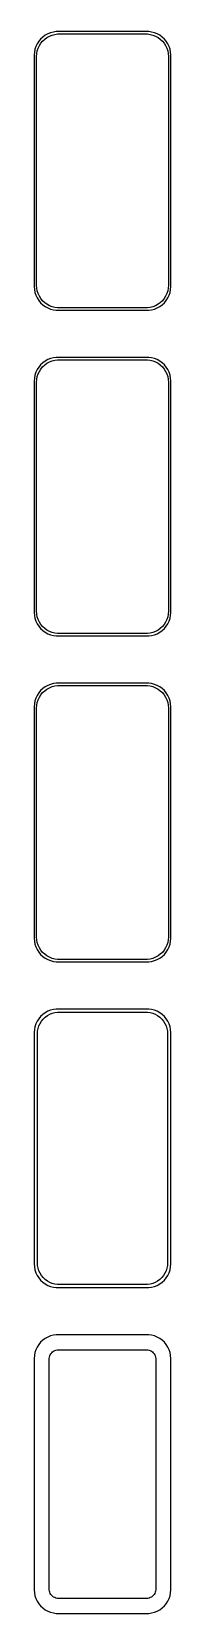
# Model space of a CAD drawing. Header units: metres. Extents: x -14 to 14, y 316 to 650.
import ezdxf

# ---------------------------------------------------------------- set-up
doc = ezdxf.new("R2010")
doc.units = ezdxf.units.M

msp = doc.modelspace()

# ---------------------------------------------------------------- linework, layer by layer
for p, q in [((-11.6289, 650.024), (-12.1791, 649.722)), ((-11.0451, 650.255), (-11.6289, 650.024)), ((-10.4369, 650.411), (-11.0451, 650.255)), ((-10.7178, 649.768), (-10.1401, 649.916)), ((-9.81395, 650.49), (-10.4369, 650.411)), ((-10.1401, 649.916), (-9.54825, 649.991)), ((9.81395, 650.49), (-9.81395, 650.49)), ((-9.54825, 649.991), (9.54825, 649.991)), ((9.54825, 649.991), (10.1401, 649.916)), ((10.4369, 650.411), (9.81395, 650.49)), ((10.1401, 649.916), (10.7178, 649.768)), ((11.0451, 650.255), (10.4369, 650.411)), ((11.6289, 650.024), (11.0451, 650.255)), ((12.1791, 649.722), (11.6289, 650.024)), ((-14.3429, 646.743), (-14.4606, 646.127)), ((-14.1489, 647.341), (-14.3429, 646.743)), ((-13.8815, 647.909), (-14.1489, 647.341)), ((-13.5451, 648.439), (-13.8815, 647.909)), ((-13.8508, 646.431), (-13.6664, 646.999)), ((-13.6664, 646.999), (-13.4124, 647.538)), ((-13.1448, 648.923), (-13.5451, 648.439)), ((-13.4124, 647.538), (-13.0928, 648.042)), ((-12.6871, 649.353), (-13.1448, 648.923)), ((-13.0928, 648.042), (-12.7126, 648.502)), ((-12.7126, 648.502), (-12.2778, 648.91)), ((-12.1791, 649.722), (-12.6871, 649.353)), ((-12.2778, 648.91), (-11.7952, 649.261)), ((-11.7952, 649.261), (-11.2724, 649.548)), ((-11.2724, 649.548), (-10.7178, 649.768)), ((10.7178, 649.768), (11.2724, 649.548)), ((11.2724, 649.548), (11.7952, 649.261)), ((11.7952, 649.261), (12.2778, 648.91)), ((12.6871, 649.353), (12.1791, 649.722)), ((12.2778, 648.91), (12.7126, 648.502)), ((13.1448, 648.923), (12.6871, 649.353)), ((12.7126, 648.502), (13.0928, 648.042)), ((13.0928, 648.042), (13.4124, 647.538)), ((13.5451, 648.439), (13.1448, 648.923)), ((13.4124, 647.538), (13.6664, 646.999)), ((13.8815, 647.909), (13.5451, 648.439)), ((13.6664, 646.999), (13.8508, 646.431)), ((14.1489, 647.341), (13.8815, 647.909)), ((14.3429, 646.743), (14.1489, 647.341)), ((14.4606, 646.127), (14.3429, 646.743)), ((-14.4606, 646.127), (-14.5, 645.5)), ((-14.5, 645.5), (-14.5, 596.5)), ((-14, 645.25), (-13.9625, 645.845)), ((-14, 596.75), (-14, 645.25)), ((-13.9625, 645.845), (-13.8508, 646.431)), ((13.8508, 646.431), (13.9625, 645.845)), ((13.9625, 645.845), (14, 645.25)), ((14, 645.25), (14, 596.75)), ((14.5, 645.5), (14.4606, 646.127)), ((14.5, 596.5), (14.5, 645.5)), ((-14.5, 596.5), (-14.4606, 595.873)), ((-13.9625, 596.155), (-14, 596.75)), ((14, 596.75), (13.9625, 596.155)), ((14.4606, 595.873), (14.5, 596.5)), ((-14.4606, 595.873), (-14.3429, 595.257)), ((-14.3429, 595.257), (-14.1489, 594.659)), ((-14.1489, 594.659), (-13.8815, 594.091)), ((-13.8508, 595.569), (-13.9625, 596.155)), ((-13.8815, 594.091), (-13.5451, 593.561)), ((-13.6664, 595.001), (-13.8508, 595.569)), ((-13.4124, 594.462), (-13.6664, 595.001)), ((-13.5451, 593.561), (-13.1448, 593.077)), ((-13.0928, 593.958), (-13.4124, 594.462)), ((-13.1448, 593.077), (-12.6871, 592.647)), ((-12.7126, 593.498), (-13.0928, 593.958)), ((-12.2778, 593.09), (-12.7126, 593.498)), ((-11.7952, 592.739), (-12.2778, 593.09)), ((12.2778, 593.09), (11.7952, 592.739)), ((12.7126, 593.498), (12.2778, 593.09)), ((12.6871, 592.647), (13.1448, 593.077)), ((13.0928, 593.958), (12.7126, 593.498)), ((13.4124, 594.462), (13.0928, 593.958)), ((13.1448, 593.077), (13.5451, 593.561)), ((13.6664, 595.001), (13.4124, 594.462)), ((13.5451, 593.561), (13.8815, 594.091)), ((13.8508, 595.569), (13.6664, 595.001)), ((13.9625, 596.155), (13.8508, 595.569)), ((13.8815, 594.091), (14.1489, 594.659)), ((14.1489, 594.659), (14.3429, 595.257)), ((14.3429, 595.257), (14.4606, 595.873)), ((-12.6871, 592.647), (-12.1791, 592.278)), ((-12.1791, 592.278), (-11.6289, 591.976)), ((-11.2724, 592.452), (-11.7952, 592.739)), ((-11.6289, 591.976), (-11.0451, 591.745)), ((-10.7178, 592.232), (-11.2724, 592.452)), ((-11.0451, 591.745), (-10.4369, 591.589)), ((-10.1401, 592.084), (-10.7178, 592.232)), ((-10.4369, 591.589), (-9.81395, 591.51)), ((-9.54825, 592.009), (-10.1401, 592.084)), ((-9.81395, 591.51), (9.81395, 591.51)), ((9.54825, 592.009), (-9.54825, 592.009)), ((10.1401, 592.084), (9.54825, 592.009)), ((9.81395, 591.51), (10.4369, 591.589)), ((10.7178, 592.232), (10.1401, 592.084)), ((10.4369, 591.589), (11.0451, 591.745)), ((11.2724, 592.452), (10.7178, 592.232)), ((11.0451, 591.745), (11.6289, 591.976)), ((11.7952, 592.739), (11.2724, 592.452)), ((11.6289, 591.976), (12.1791, 592.278)), ((12.1791, 592.278), (12.6871, 592.647)), ((-13.1448, 579.923), (-13.5451, 579.439)), ((-12.6871, 580.353), (-13.1448, 579.923)), ((-12.7126, 579.502), (-12.2778, 579.91)), ((-12.1791, 580.722), (-12.6871, 580.353)), ((-12.2778, 579.91), (-11.7952, 580.261)), ((-11.6289, 581.024), (-12.1791, 580.722)), ((-11.7952, 580.261), (-11.2724, 580.548)), ((-11.0451, 581.255), (-11.6289, 581.024)), ((-11.2724, 580.548), (-10.7178, 580.768)), ((-10.4369, 581.411), (-11.0451, 581.255)), ((-10.7178, 580.768), (-10.1401, 580.916)), ((-9.81395, 581.49), (-10.4369, 581.411)), ((-10.1401, 580.916), (-9.54825, 580.991)), ((9.81395, 581.49), (-9.81395, 581.49)), ((-9.54825, 580.991), (9.54825, 580.991)), ((9.54825, 580.991), (10.1401, 580.916)), ((10.4369, 581.411), (9.81395, 581.49)), ((10.1401, 580.916), (10.7178, 580.768)), ((11.0451, 581.255), (10.4369, 581.411)), ((10.7178, 580.768), (11.2724, 580.548)), ((11.6289, 581.024), (11.0451, 581.255)), ((11.2724, 580.548), (11.7952, 580.261)), ((12.1791, 580.722), (11.6289, 581.024)), ((11.7952, 580.261), (12.2778, 579.91)), ((12.6871, 580.353), (12.1791, 580.722)), ((12.2778, 579.91), (12.7126, 579.502)), ((13.1448, 579.923), (12.6871, 580.353)), ((13.5451, 579.439), (13.1448, 579.923)), ((-14.4606, 577.127), (-14.5, 576.5)), ((-14.5, 576.5), (-14.5, 527.5)), ((-14.3429, 577.743), (-14.4606, 577.127)), ((-14.1489, 578.341), (-14.3429, 577.743)), ((-13.8815, 578.909), (-14.1489, 578.341)), ((-14, 576.25), (-13.9625, 576.845)), ((-14, 527.75), (-14, 576.25)), ((-13.9625, 576.845), (-13.8508, 577.431)), ((-13.5451, 579.439), (-13.8815, 578.909)), ((-13.8508, 577.431), (-13.6664, 577.999)), ((-13.6664, 577.999), (-13.4124, 578.538)), ((-13.4124, 578.538), (-13.0928, 579.042)), ((-13.0928, 579.042), (-12.7126, 579.502)), ((12.7126, 579.502), (13.0928, 579.042)), ((13.0928, 579.042), (13.4124, 578.538)), ((13.4124, 578.538), (13.6664, 577.999)), ((13.8815, 578.909), (13.5451, 579.439)), ((13.6664, 577.999), (13.8508, 577.431)), ((13.8508, 577.431), (13.9625, 576.845)), ((14.1489, 578.341), (13.8815, 578.909)), ((13.9625, 576.845), (14, 576.25)), ((14, 576.25), (14, 527.75)), ((14.3429, 577.743), (14.1489, 578.341)), ((14.4606, 577.127), (14.3429, 577.743)), ((14.5, 576.5), (14.4606, 577.127)), ((14.5, 527.5), (14.5, 576.5)), ((-14.5, 527.5), (-14.4606, 526.873)), ((-14.4606, 526.873), (-14.3429, 526.257)), ((-14.3429, 526.257), (-14.1489, 525.659)), ((-13.9625, 527.155), (-14, 527.75)), ((-13.8508, 526.569), (-13.9625, 527.155)), ((-13.6664, 526.001), (-13.8508, 526.569)), ((-13.4124, 525.462), (-13.6664, 526.001)), ((13.6664, 526.001), (13.4124, 525.462)), ((13.8508, 526.569), (13.6664, 526.001)), ((13.9625, 527.155), (13.8508, 526.569)), ((14, 527.75), (13.9625, 527.155)), ((14.1489, 525.659), (14.3429, 526.257)), ((14.3429, 526.257), (14.4606, 526.873)), ((14.4606, 526.873), (14.5, 527.5)), ((-14.1489, 525.659), (-13.8815, 525.091)), ((-13.8815, 525.091), (-13.5451, 524.561)), ((-13.5451, 524.561), (-13.1448, 524.077)), ((-13.0928, 524.958), (-13.4124, 525.462)), ((-13.1448, 524.077), (-12.6871, 523.647)), ((-12.7126, 524.498), (-13.0928, 524.958)), ((-12.2778, 524.09), (-12.7126, 524.498)), ((-12.6871, 523.647), (-12.1791, 523.278)), ((-11.7952, 523.739), (-12.2778, 524.09)), ((-12.1791, 523.278), (-11.6289, 522.976)), ((-11.2724, 523.452), (-11.7952, 523.739)), ((-11.6289, 522.976), (-11.0451, 522.745)), ((-10.7178, 523.232), (-11.2724, 523.452)), ((-11.0451, 522.745), (-10.4369, 522.589)), ((-10.1401, 523.084), (-10.7178, 523.232)), ((-10.4369, 522.589), (-9.81395, 522.51)), ((-9.54825, 523.009), (-10.1401, 523.084)), ((9.54825, 523.009), (-9.54825, 523.009)), ((10.1401, 523.084), (9.54825, 523.009)), ((9.81395, 522.51), (10.4369, 522.589)), ((10.7178, 523.232), (10.1401, 523.084)), ((10.4369, 522.589), (11.0451, 522.745)), ((11.2724, 523.452), (10.7178, 523.232)), ((11.0451, 522.745), (11.6289, 522.976)), ((11.7952, 523.739), (11.2724, 523.452)), ((11.6289, 522.976), (12.1791, 523.278)), ((12.2778, 524.09), (11.7952, 523.739)), ((12.1791, 523.278), (12.6871, 523.647)), ((12.7126, 524.498), (12.2778, 524.09)), ((12.6871, 523.647), (13.1448, 524.077)), ((13.0928, 524.958), (12.7126, 524.498)), ((13.4124, 525.462), (13.0928, 524.958)), ((13.1448, 524.077), (13.5451, 524.561)), ((13.5451, 524.561), (13.8815, 525.091)), ((13.8815, 525.091), (14.1489, 525.659)), ((-9.81395, 522.51), (9.81395, 522.51)), ((-14.1489, 509.341), (-14.3429, 508.743)), ((-13.8815, 509.909), (-14.1489, 509.341)), ((-13.5451, 510.439), (-13.8815, 509.909)), ((-13.6664, 508.999), (-13.4124, 509.538)), ((-13.1448, 510.923), (-13.5451, 510.439)), ((-13.4124, 509.538), (-13.0928, 510.042)), ((-12.6871, 511.353), (-13.1448, 510.923)), ((-13.0928, 510.042), (-12.7126, 510.502)), ((-12.7126, 510.502), (-12.2778, 510.91)), ((-12.1791, 511.722), (-12.6871, 511.353)), ((-12.2778, 510.91), (-11.7952, 511.261)), ((-11.6289, 512.024), (-12.1791, 511.722)), ((-11.7952, 511.261), (-11.2724, 511.548)), ((-11.0451, 512.255), (-11.6289, 512.024)), ((-11.2724, 511.548), (-10.7178, 511.768)), ((-10.4369, 512.411), (-11.0451, 512.255)), ((-10.7178, 511.768), (-10.1401, 511.916)), ((-9.81395, 512.49), (-10.4369, 512.411)), ((-10.1401, 511.916), (-9.54825, 511.991)), ((9.81395, 512.49), (-9.81395, 512.49)), ((-9.54825, 511.991), (9.54825, 511.991)), ((9.54825, 511.991), (10.1401, 511.916)), ((10.4369, 512.411), (9.81395, 512.49)), ((10.1401, 511.916), (10.7178, 511.768)), ((11.0451, 512.255), (10.4369, 512.411)), ((10.7178, 511.768), (11.2724, 511.548)), ((11.6289, 512.024), (11.0451, 512.255)), ((11.2724, 511.548), (11.7952, 511.261)), ((12.1791, 511.722), (11.6289, 512.024)), ((11.7952, 511.261), (12.2778, 510.91)), ((12.6871, 511.353), (12.1791, 511.722)), ((12.2778, 510.91), (12.7126, 510.502)), ((13.1448, 510.923), (12.6871, 511.353)), ((12.7126, 510.502), (13.0928, 510.042)), ((13.0928, 510.042), (13.4124, 509.538)), ((13.5451, 510.439), (13.1448, 510.923)), ((13.4124, 509.538), (13.6664, 508.999)), ((13.8815, 509.909), (13.5451, 510.439)), ((14.1489, 509.341), (13.8815, 509.909)), ((14.3429, 508.743), (14.1489, 509.341)), ((-14.4606, 508.127), (-14.5, 507.5)), ((-14.5, 507.5), (-14.5, 458.5)), ((-14.3429, 508.743), (-14.4606, 508.127)), ((-14, 507.25), (-13.9625, 507.845)), ((-14, 458.75), (-14, 507.25)), ((-13.9625, 507.845), (-13.8508, 508.431)), ((-13.8508, 508.431), (-13.6664, 508.999)), ((13.6664, 508.999), (13.8508, 508.431)), ((13.8508, 508.431), (13.9625, 507.845)), ((13.9625, 507.845), (14, 507.25)), ((14, 507.25), (14, 458.75)), ((14.4606, 508.127), (14.3429, 508.743)), ((14.5, 507.5), (14.4606, 508.127)), ((14.5, 458.5), (14.5, 507.5)), ((-14.5, 458.5), (-14.4606, 457.873)), ((-14.4606, 457.873), (-14.3429, 457.257)), ((-14.3429, 457.257), (-14.1489, 456.659)), ((-14.1489, 456.659), (-13.8815, 456.091)), ((-13.9625, 458.155), (-14, 458.75)), ((-13.8508, 457.569), (-13.9625, 458.155)), ((-13.8815, 456.091), (-13.5451, 455.561)), ((-13.6664, 457.001), (-13.8508, 457.569)), ((-13.4124, 456.462), (-13.6664, 457.001)), ((-13.0928, 455.958), (-13.4124, 456.462)), ((-12.7126, 455.498), (-13.0928, 455.958)), ((13.0928, 455.958), (12.7126, 455.498)), ((13.4124, 456.462), (13.0928, 455.958)), ((13.6664, 457.001), (13.4124, 456.462)), ((13.5451, 455.561), (13.8815, 456.091)), ((13.8508, 457.569), (13.6664, 457.001)), ((13.9625, 458.155), (13.8508, 457.569)), ((13.8815, 456.091), (14.1489, 456.659)), ((14, 458.75), (13.9625, 458.155)), ((14.1489, 456.659), (14.3429, 457.257)), ((14.3429, 457.257), (14.4606, 457.873)), ((14.4606, 457.873), (14.5, 458.5)), ((-13.5451, 455.561), (-13.1448, 455.077)), ((-13.1448, 455.077), (-12.6871, 454.647)), ((-12.2778, 455.09), (-12.7126, 455.498)), ((-12.6871, 454.647), (-12.1791, 454.278)), ((-11.7952, 454.739), (-12.2778, 455.09)), ((-12.1791, 454.278), (-11.6289, 453.976)), ((-11.2724, 454.452), (-11.7952, 454.739)), ((-11.6289, 453.976), (-11.0451, 453.745)), ((-10.7178, 454.232), (-11.2724, 454.452)), ((-11.0451, 453.745), (-10.4369, 453.589)), ((-10.1401, 454.084), (-10.7178, 454.232)), ((-10.4369, 453.589), (-9.81395, 453.51)), ((-9.54825, 454.009), (-10.1401, 454.084)), ((-9.81395, 453.51), (9.81395, 453.51)), ((9.54825, 454.009), (-9.54825, 454.009)), ((10.1401, 454.084), (9.54825, 454.009)), ((9.81395, 453.51), (10.4369, 453.589)), ((10.7178, 454.232), (10.1401, 454.084)), ((10.4369, 453.589), (11.0451, 453.745)), ((11.2724, 454.452), (10.7178, 454.232)), ((11.0451, 453.745), (11.6289, 453.976)), ((11.7952, 454.739), (11.2724, 454.452)), ((11.6289, 453.976), (12.1791, 454.278)), ((12.2778, 455.09), (11.7952, 454.739)), ((12.1791, 454.278), (12.6871, 454.647)), ((12.7126, 455.498), (12.2778, 455.09)), ((12.6871, 454.647), (13.1448, 455.077)), ((13.1448, 455.077), (13.5451, 455.561)), ((-12.6871, 442.353), (-13.1448, 441.923)), ((-12.1791, 442.722), (-12.6871, 442.353)), ((-11.6289, 443.024), (-12.1791, 442.722)), ((-11.7032, 442.116), (-11.1994, 442.393)), ((-11.0451, 443.255), (-11.6289, 443.024)), ((-11.1994, 442.393), (-10.6648, 442.604)), ((-10.4369, 443.411), (-11.0451, 443.255)), ((-10.6648, 442.604), (-10.1079, 442.747)), ((-9.81395, 443.49), (-10.4369, 443.411)), ((-10.1079, 442.747), (-9.53748, 442.819)), ((9.81395, 443.49), (-9.81395, 443.49)), ((-9.53748, 442.819), (9.53748, 442.819)), ((9.53748, 442.819), (10.1079, 442.747)), ((10.4369, 443.411), (9.81395, 443.49)), ((10.1079, 442.747), (10.6648, 442.604)), ((11.0451, 443.255), (10.4369, 443.411)), ((10.6648, 442.604), (11.1994, 442.393)), ((11.6289, 443.024), (11.0451, 443.255)), ((11.1994, 442.393), (11.7032, 442.116)), ((12.1791, 442.722), (11.6289, 443.024)), ((12.6871, 442.353), (12.1791, 442.722)), ((13.1448, 441.923), (12.6871, 442.353)), ((-14.4606, 439.127), (-14.5, 438.5)), ((-14.3429, 439.743), (-14.4606, 439.127)), ((-14.1489, 440.341), (-14.3429, 439.743)), ((-13.8815, 440.909), (-14.1489, 440.341)), ((-13.5451, 441.439), (-13.8815, 440.909)), ((-13.8284, 438.25), (-13.7923, 438.824)), ((-13.7923, 438.824), (-13.6846, 439.389)), ((-13.6846, 439.389), (-13.5069, 439.935)), ((-13.1448, 441.923), (-13.5451, 441.439)), ((-13.5069, 439.935), (-13.2621, 440.456)), ((-13.2621, 440.456), (-12.954, 440.941)), ((-12.954, 440.941), (-12.5875, 441.384)), ((-12.5875, 441.384), (-12.1684, 441.778)), ((-12.1684, 441.778), (-11.7032, 442.116)), ((11.7032, 442.116), (12.1684, 441.778)), ((12.1684, 441.778), (12.5875, 441.384)), ((12.5875, 441.384), (12.954, 440.941)), ((12.954, 440.941), (13.2621, 440.456)), ((13.5451, 441.439), (13.1448, 441.923)), ((13.2621, 440.456), (13.5069, 439.935)), ((13.5069, 439.935), (13.6846, 439.389)), ((13.8815, 440.909), (13.5451, 441.439)), ((13.6846, 439.389), (13.7923, 438.824)), ((13.7923, 438.824), (13.8284, 438.25)), ((14.1489, 440.341), (13.8815, 440.909)), ((14.3429, 439.743), (14.1489, 440.341)), ((14.4606, 439.127), (14.3429, 439.743)), ((14.5, 438.5), (14.4606, 439.127)), ((-14.5, 438.5), (-14.5, 389.5)), ((-13.8284, 389.75), (-13.8284, 438.25)), ((13.8284, 438.25), (13.8284, 389.75)), ((14.5, 389.5), (14.5, 438.5)), ((-14.5, 389.5), (-14.4606, 388.873)), ((-14.4606, 388.873), (-14.3429, 388.257)), ((-13.7923, 389.176), (-13.8284, 389.75)), ((-13.6846, 388.611), (-13.7923, 389.176)), ((-13.5069, 388.065), (-13.6846, 388.611)), ((13.6846, 388.611), (13.5069, 388.065)), ((13.7923, 389.176), (13.6846, 388.611)), ((13.8284, 389.75), (13.7923, 389.176)), ((14.3429, 388.257), (14.4606, 388.873)), ((14.4606, 388.873), (14.5, 389.5)), ((-14.3429, 388.257), (-14.1489, 387.659)), ((-14.1489, 387.659), (-13.8815, 387.091)), ((-13.8815, 387.091), (-13.5451, 386.561)), ((-13.5451, 386.561), (-13.1448, 386.077)), ((-13.2621, 387.544), (-13.5069, 388.065)), ((-12.954, 387.059), (-13.2621, 387.544)), ((-13.1448, 386.077), (-12.6871, 385.647)), ((-12.5875, 386.616), (-12.954, 387.059)), ((-12.6871, 385.647), (-12.1791, 385.278)), ((-12.1684, 386.222), (-12.5875, 386.616)), ((-12.1791, 385.278), (-11.6289, 384.976)), ((-11.7032, 385.884), (-12.1684, 386.222)), ((-11.1994, 385.607), (-11.7032, 385.884)), ((-10.6648, 385.396), (-11.1994, 385.607)), ((-10.1079, 385.253), (-10.6648, 385.396)), ((-9.53748, 385.181), (-10.1079, 385.253)), ((10.1079, 385.253), (9.53748, 385.181)), ((10.6648, 385.396), (10.1079, 385.253)), ((11.1994, 385.607), (10.6648, 385.396)), ((11.7032, 385.884), (11.1994, 385.607)), ((11.6289, 384.976), (12.1791, 385.278)), ((12.1684, 386.222), (11.7032, 385.884)), ((12.5875, 386.616), (12.1684, 386.222)), ((12.1791, 385.278), (12.6871, 385.647)), ((12.954, 387.059), (12.5875, 386.616)), ((12.6871, 385.647), (13.1448, 386.077)), ((13.2621, 387.544), (12.954, 387.059)), ((13.1448, 386.077), (13.5451, 386.561)), ((13.5069, 388.065), (13.2621, 387.544)), ((13.5451, 386.561), (13.8815, 387.091)), ((13.8815, 387.091), (14.1489, 387.659)), ((14.1489, 387.659), (14.3429, 388.257)), ((-11.6289, 384.976), (-11.0451, 384.745)), ((-11.0451, 384.745), (-10.4369, 384.589)), ((-10.4369, 384.589), (-9.81395, 384.51)), ((-9.81395, 384.51), (9.81395, 384.51)), ((9.53748, 385.181), (-9.53748, 385.181)), ((9.81395, 384.51), (10.4369, 384.589)), ((10.4369, 384.589), (11.0451, 384.745)), ((11.0451, 384.745), (11.6289, 384.976)), ((-13.8815, 371.909), (-14.1489, 371.341)), ((-13.5451, 372.439), (-13.8815, 371.909)), ((-13.1448, 372.923), (-13.5451, 372.439)), ((-12.6871, 373.353), (-13.1448, 372.923)), ((-12.1791, 373.722), (-12.6871, 373.353)), ((-11.6289, 374.024), (-12.1791, 373.722)), ((-11.0451, 374.255), (-11.6289, 374.024)), ((-10.4369, 374.411), (-11.0451, 374.255)), ((-9.81395, 374.49), (-10.4369, 374.411)), ((9.81395, 374.49), (-9.81395, 374.49)), ((10.4369, 374.411), (9.81395, 374.49)), ((11.0451, 374.255), (10.4369, 374.411)), ((11.6289, 374.024), (11.0451, 374.255)), ((12.1791, 373.722), (11.6289, 374.024)), ((12.6871, 373.353), (12.1791, 373.722)), ((13.1448, 372.923), (12.6871, 373.353)), ((13.5451, 372.439), (13.1448, 372.923)), ((13.8815, 371.909), (13.5451, 372.439)), ((14.1489, 371.341), (13.8815, 371.909)), ((-14.4606, 370.127), (-14.5, 369.5)), ((-14.5, 369.5), (-14.5, 320.5)), ((-14.3429, 370.743), (-14.4606, 370.127)), ((-14.1489, 371.341), (-14.3429, 370.743)), ((-11.3596, 369.25), (-11.343, 369.514)), ((-11.3596, 320.75), (-11.3596, 369.25)), ((-11.343, 369.514), (-11.2934, 369.775)), ((-11.2934, 369.775), (-11.2115, 370.027)), ((-11.2115, 370.027), (-11.0987, 370.266)), ((-11.0987, 370.266), (-10.9567, 370.49)), ((-10.9567, 370.49), (-10.7878, 370.694)), ((-10.7878, 370.694), (-10.5947, 370.875)), ((-10.5947, 370.875), (-10.3804, 371.031)), ((-10.3804, 371.031), (-10.1482, 371.159)), ((-10.1482, 371.159), (-9.9019, 371.256)), ((-9.9019, 371.256), (-9.64529, 371.322)), ((-9.64529, 371.322), (-9.38246, 371.355)), ((-9.38246, 371.355), (9.38246, 371.355)), ((9.38246, 371.355), (9.64529, 371.322)), ((9.64529, 371.322), (9.9019, 371.256)), ((9.9019, 371.256), (10.1482, 371.159)), ((10.1482, 371.159), (10.3804, 371.031)), ((10.3804, 371.031), (10.5947, 370.875)), ((10.5947, 370.875), (10.7878, 370.694)), ((10.7878, 370.694), (10.9567, 370.49)), ((10.9567, 370.49), (11.0987, 370.266)), ((11.0987, 370.266), (11.2115, 370.027)), ((11.2115, 370.027), (11.2934, 369.775)), ((11.2934, 369.775), (11.343, 369.514)), ((11.343, 369.514), (11.3596, 369.25)), ((11.3596, 369.25), (11.3596, 320.75)), ((14.3429, 370.743), (14.1489, 371.341)), ((14.4606, 370.127), (14.3429, 370.743)), ((14.5, 369.5), (14.4606, 370.127)), ((14.5, 320.5), (14.5, 369.5)), ((-14.5, 320.5), (-14.4606, 319.873)), ((-14.4606, 319.873), (-14.3429, 319.257)), ((-14.3429, 319.257), (-14.1489, 318.659)), ((-14.1489, 318.659), (-13.8815, 318.091)), ((-11.343, 320.486), (-11.3596, 320.75)), ((-11.2934, 320.225), (-11.343, 320.486)), ((-11.2115, 319.973), (-11.2934, 320.225)), ((-11.0987, 319.734), (-11.2115, 319.973)), ((-10.9567, 319.51), (-11.0987, 319.734)), ((-10.7878, 319.306), (-10.9567, 319.51)), ((-10.5947, 319.125), (-10.7878, 319.306)), ((-10.3804, 318.969), (-10.5947, 319.125)), ((-10.1482, 318.841), (-10.3804, 318.969)), ((-9.9019, 318.744), (-10.1482, 318.841)), ((-9.64529, 318.678), (-9.9019, 318.744)), ((-9.38246, 318.645), (-9.64529, 318.678)), ((9.38246, 318.645), (-9.38246, 318.645)), ((9.64529, 318.678), (9.38246, 318.645)), ((9.9019, 318.744), (9.64529, 318.678)), ((10.1482, 318.841), (9.9019, 318.744)), ((10.3804, 318.969), (10.1482, 318.841)), ((10.5947, 319.125), (10.3804, 318.969)), ((10.7878, 319.306), (10.5947, 319.125)), ((10.9567, 319.51), (10.7878, 319.306)), ((11.0987, 319.734), (10.9567, 319.51)), ((11.2115, 319.973), (11.0987, 319.734)), ((11.2934, 320.225), (11.2115, 319.973)), ((11.343, 320.486), (11.2934, 320.225)), ((11.3596, 320.75), (11.343, 320.486)), ((13.8815, 318.091), (14.1489, 318.659)), ((14.1489, 318.659), (14.3429, 319.257)), ((14.3429, 319.257), (14.4606, 319.873)), ((14.4606, 319.873), (14.5, 320.5)), ((-13.8815, 318.091), (-13.5451, 317.561)), ((-13.5451, 317.561), (-13.1448, 317.077)), ((-13.1448, 317.077), (-12.6871, 316.647)), ((-12.6871, 316.647), (-12.1791, 316.278)), ((-12.1791, 316.278), (-11.6289, 315.976)), ((-11.6289, 315.976), (-11.0451, 315.745)), ((-11.0451, 315.745), (-10.4369, 315.589)), ((-10.4369, 315.589), (-9.81395, 315.51)), ((-9.81395, 315.51), (9.81395, 315.51)), ((9.81395, 315.51), (10.4369, 315.589)), ((10.4369, 315.589), (11.0451, 315.745)), ((11.0451, 315.745), (11.6289, 315.976)), ((11.6289, 315.976), (12.1791, 316.278)), ((12.1791, 316.278), (12.6871, 316.647)), ((12.6871, 316.647), (13.1448, 317.077)), ((13.1448, 317.077), (13.5451, 317.561)), ((13.5451, 317.561), (13.8815, 318.091))]:
    msp.add_line(p, q)

doc.saveas('drawing.dxf')
